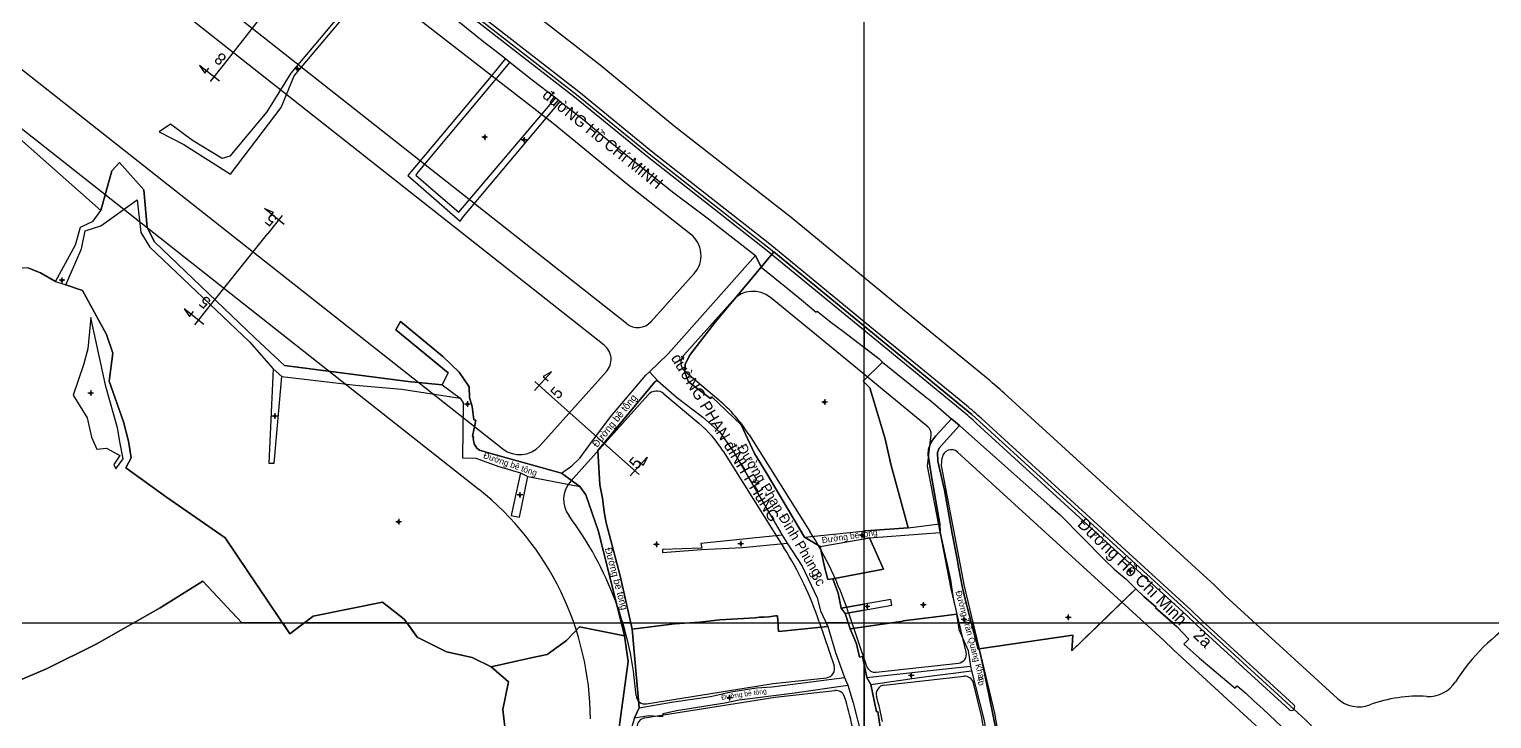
# Model space of a CAD drawing. Extents: x 547408 to 554234, y 1833375 to 1843904.
# Drawn here: x 551632 to 552276, y 1839958 to 1840261 of the extents above; entities that cross this region are included whole.
import ezdxf

# ---------------------------------------------------------------- set-up
doc = ezdxf.new("R2010")
doc.units = 0
for name, color, linetype in [('Level 1', 7, 'Continuous'), ('Level 10', 7, 'Continuous'), ('Level 11', 7, 'Continuous'), ('Level 2', 7, 'Continuous'), ('Level 30', 7, 'Continuous'), ('Level 4', 7, 'Continuous'), ('Level 5', 7, 'Continuous'), ('Level 52', 7, 'Continuous'), ('Level 62', 7, 'Continuous')]:
    doc.layers.add(name, color=color, linetype=linetype)

msp = doc.modelspace()

# ---------------------------------------------------------------- linework, layer by layer
at = {"layer": 'Level 1'}
for points in [[(551718.52, 1840246.44), (551734.42, 1840266.6)], [(551716.2, 1840238.6), (551707.46, 1840245.5)], [(551707.46, 1840245.5), (551709.83, 1840242.08), (551711.58, 1840244.31)], [(551712.24, 1840238.5), (551718.52, 1840246.44)], [(551744.68, 1840175.51), (551735.99, 1840182.48)], [(551735.99, 1840182.48), (551739.85, 1840180.94), (551738.08, 1840178.73)], [(551743.89, 1840179.39), (551737.56, 1840171.49)], [(551711.72, 1840139.28), (551737.56, 1840171.49)], [(551709.34, 1840131.45), (551700.66, 1840138.42)], [(551700.66, 1840138.42), (551703, 1840134.98), (551704.77, 1840137.19)], [(551705.39, 1840131.38), (551711.72, 1840139.28)], [(551854.9, 1840102.35), (551862.31, 1840110.66)], [(551862.31, 1840110.66), (551858.76, 1840108.5), (551860.87, 1840106.61)], [(551855.03, 1840106.3), (551862.59, 1840099.56)], [(551862.59, 1840099.56), (551893.41, 1840072.08)], [(551900.96, 1840065.34), (551893.41, 1840072.08)], [(551897.05, 1840064.76), (551904.46, 1840073.07)], [(551904.46, 1840073.07), (551902.72, 1840069.29), (551900.61, 1840071.18)]]:
    msp.add_lwpolyline(points, dxfattribs=at)
at = {"layer": 'Level 10'}
for p, q in [((551842.19, 1840248.62), (551844, 1840246.94)), ((551864.22, 1840231.32), (551866.18, 1840229.59)), ((551952.17, 1840161.87), (551954.69, 1840156.66)), ((551954.69, 1840156.66), (551960.26, 1840163.44)), ((551644.05, 1840150.43), (551648.61, 1840148.94)), ((551739.91, 1840111.96), (551743.69, 1840108.59)), ((551905.55, 1840110.62), (551909.16, 1840106.59)), ((551814.23, 1840104.95), (551822.12, 1840099.07)), ((552038.47, 1840089.92), (552042.03, 1840086.91)), ((551848.76, 1840066.13), (551852, 1840064.51)), ((551852, 1840064.51), (551874.82, 1840060.07)), ((551866.74, 1840065.99), (551874.82, 1840060.07)), ((552033.29, 1840043.62), (552033.44, 1840039.88)), ((551963.97, 1840038.68), (551966.1, 1840035.18)), ((551973.79, 1840037.87), (551980.69, 1840033.62)), ((551989.94, 1840006.54), (551991.65, 1840004.15)), ((552046.89, 1839980.93), (552047.21, 1839978.9)), ((551991.37, 1839975.94), (551992.87, 1839972.58)), ((552001.15, 1839975.99), (552002.97, 1839972.96)), ((551898.9, 1839958.28), (551901.01, 1839962.63))]:
    msp.add_line(p, q, dxfattribs=at)
for points in [[(551725.37, 1840347.81), (551873.45, 1840232.8), (551906.1, 1840206), (551957.49, 1840165.72), (551960.26, 1840163.44)], [(551788.15, 1840290.46), (551747.67, 1840242.21), (551737.05, 1840225.1), (551720.78, 1840205.55), (551717.36, 1840204.62), (551704.34, 1840212.46), (551694.72, 1840219.73), (551689.69, 1840216.35), (551700.51, 1840210.71), (551721.05, 1840197.59), (551743.31, 1840227.02), (551749.17, 1840240.99), (551789.81, 1840289.3)], [(551788.15, 1840290.46), (551747.67, 1840242.21), (551737.05, 1840225.1), (551720.78, 1840205.55), (551717.36, 1840204.62), (551704.34, 1840212.46), (551694.72, 1840219.73), (551689.69, 1840216.35), (551700.51, 1840210.71), (551721.05, 1840197.59), (551743.31, 1840227.02), (551749.17, 1840240.99), (551789.81, 1840289.3)], [(551789.81, 1840289.3), (551806.27, 1840276.78), (551821.82, 1840264.6), (551831.89, 1840256.55), (551837.47, 1840252.32), (551842.19, 1840248.62)], [(551821.82, 1840264.6), (551831.89, 1840256.55), (551837.47, 1840252.32), (551842.19, 1840248.62), (551835.84, 1840240.88), (551799.09, 1840197.03), (551822.19, 1840176.92), (551823.63, 1840178.97), (551866.18, 1840229.59)], [(551644.05, 1840150.43), (551637.43, 1840154.21), (551631.93, 1840156.42), (551624.84, 1840156.02), (551609.56, 1840163.46), (551605.77, 1840171.4), (551590.43, 1840181.43), (551585.68, 1840200.03), (551573.2, 1840207.31), (551565.75, 1840208.96), (551553.81, 1840194.83), (551566.97, 1840184.42), (551559.42, 1840169.99), (551525.79, 1840193.33), (551525.53, 1840197.49), (551537.16, 1840207.32), (551544.27, 1840216.35), (551578.43, 1840250.27), (551582.7, 1840250.32), (551620.54, 1840220.1), (551663.96, 1840181.68)], [(551842.19, 1840248.62), (551835.84, 1840240.88), (551799.09, 1840197.03), (551822.19, 1840176.92), (551823.63, 1840178.97), (551866.18, 1840229.59)], [(551844, 1840246.94), (551803.61, 1840198.48), (551802.64, 1840197.2), (551811.53, 1840189.64), (551821.52, 1840180.89), (551864.22, 1840231.32)], [(551844, 1840246.94), (551853.91, 1840239.23), (551864.22, 1840231.32)], [(551866.18, 1840229.59), (551876.82, 1840221.45), (551886.72, 1840213.14), (551901.95, 1840200.67), (551916.26, 1840189.42), (551930.91, 1840178.42), (551952.17, 1840161.87), (551913.71, 1840118.5), (551905.55, 1840110.62), (551909.16, 1840106.59), (551908.59, 1840106.6), (551908.06, 1840106.41), (551882.76, 1840075.92), (551883.71, 1840060.84), (551884.87, 1840054.92), (551885.52, 1840048.98), (551886.45, 1840044.1), (551892.6, 1840020.77), (551897.91, 1839997.34), (551901.01, 1839962.63), (551898.9, 1839958.28), (551894.96, 1839945.12)], [(551866.18, 1840229.59), (551876.82, 1840221.45), (551886.72, 1840213.14), (551901.95, 1840200.67), (551916.26, 1840189.42), (551930.91, 1840178.42), (551952.17, 1840161.87)], [(551891.05, 1839945.43), (551896.08, 1839982.99), (551894.56, 1839994.28), (551883.13, 1840040.25), (551877.52, 1840056.47), (551874.82, 1840060.07), (551866.74, 1840065.99), (551835.62, 1840074.62), (551830.73, 1840076.12), (551829.58, 1840077.02), (551828.37, 1840078.97), (551827.9, 1840081.3), (551828.03, 1840082.02), (551827.54, 1840082.11), (551829.06, 1840089.3), (551828.23, 1840089.46), (551827.48, 1840095.31), (551826.32, 1840099.31), (551826.13, 1840103.95), (551821.7, 1840110.49), (551814.58, 1840117.4), (551795.97, 1840132.75), (551793.85, 1840129.1), (551816.85, 1840110.14), (551814.23, 1840104.95), (551799.24, 1840106.36), (551744.91, 1840113.4), (551731.8, 1840125.61), (551687.69, 1840167.79), (551684.44, 1840174.14), (551682.88, 1840190.76), (551672.17, 1840202.78), (551668.86, 1840199.11), (551663.96, 1840181.68), (551620.54, 1840220.1)], [(551663.96, 1840181.68), (551668.86, 1840199.11), (551672.17, 1840202.78), (551682.88, 1840190.76), (551684.44, 1840174.14), (551687.69, 1840167.79), (551731.8, 1840125.61), (551744.91, 1840113.4), (551799.24, 1840106.36), (551814.23, 1840104.95)], [(551648.61, 1840148.94), (551655.46, 1840164.72), (551657.03, 1840172.75), (551663.99, 1840174.85), (551680, 1840186.38), (551681.54, 1840171.93), (551685.51, 1840165.5), (551729.49, 1840123.86), (551739.91, 1840111.96)], [(551644.05, 1840150.43), (551652.83, 1840166.53), (551655.1, 1840174.26), (551660.62, 1840176.94), (551663.96, 1840181.68)], [(551905.55, 1840110.62), (551913.71, 1840118.5), (551952.17, 1840161.87)], [(551960.26, 1840163.44), (552047.39, 1840091.88), (552142.89, 1840004.61), (552147.65, 1840000), (552194.41, 1839957.15), (552214.49, 1839936.53), (552223.97, 1839927.8), (552223.77, 1839927.01), (552223.82, 1839926.03), (552231.15, 1839908.7), (552231.73, 1839907.86), (552232.78, 1839907.31), (552233.86, 1839907.28), (552235.08, 1839907.6), (552236.15, 1839908.61), (552222.71, 1839882.13)], [(551631.93, 1840156.42), (551637.43, 1840154.21), (551644.05, 1840150.43), (551648.61, 1840148.94), (551655.99, 1840146.39), (551666.54, 1840126.98), (551669.31, 1840118.85), (551667.7, 1840106.56), (551673.92, 1840088.54), (551676.22, 1840080.06), (551677.38, 1840072.71), (551674.95, 1840068.38), (551692.92, 1840055.41), (551718.77, 1840037.57), (551747.24, 1839995.24), (551757.47, 1840003.04), (551788.01, 1840009.2), (551797.58, 1840001.69), (551803.25, 1839993.72), (551816.2, 1839987.36), (551827.49, 1839984.86), (551835.83, 1839980.73), (551843.45, 1839974.14), (551840.96, 1839961.92), (551843.14, 1839942.77)], [(551954.69, 1840156.66), (551947.86, 1840148.65), (551934.37, 1840132.5), (551923.17, 1840117.78), (551921.21, 1840113.84), (551921.14, 1840110.37), (551922.75, 1840106.25), (551932.36, 1840098.82), (551932.91, 1840099.53), (551945.85, 1840087.25), (551951.81, 1840074.67), (551956.93, 1840066.3), (551973.79, 1840037.87)], [(551954.69, 1840156.66), (551966.02, 1840147.67), (551972.5, 1840142.34), (551978.92, 1840136.82), (551979.38, 1840137.26), (551985.33, 1840132.46), (551990.97, 1840128.35), (552006.58, 1840116.35), (552008.14, 1840114.82), (552026.15, 1840100.29), (552030.28, 1840097.03), (552038.47, 1840089.92)], [(551843.14, 1839942.77), (551840.96, 1839961.92), (551843.45, 1839974.14), (551835.83, 1839980.73), (551827.49, 1839984.86), (551816.2, 1839987.36), (551803.25, 1839993.72), (551797.58, 1840001.69), (551788.01, 1840009.2), (551757.47, 1840003.04), (551747.24, 1839995.24), (551718.77, 1840037.57), (551692.92, 1840055.41), (551674.95, 1840068.38), (551677.38, 1840072.71), (551676.22, 1840080.06), (551673.92, 1840088.54), (551667.7, 1840106.56), (551669.31, 1840118.85), (551666.54, 1840126.98), (551655.99, 1840146.39), (551648.61, 1840148.94)], [(551673.78, 1840072.33), (551672.52, 1840079.04), (551671.27, 1840085.99), (551666.19, 1840104.17), (551659.63, 1840134.58), (551658.23, 1840120.81), (551656.38, 1840113.68), (551651.83, 1840100.33), (551658, 1840090.35), (551659.96, 1840081.8), (551662.22, 1840076.57), (551666.43, 1840077.04), (551672.33, 1840073.71), (551669.67, 1840069.74), (551670.53, 1840067.85), (551673.78, 1840072.33)], [(551814.23, 1840104.95), (551816.85, 1840110.14), (551793.85, 1840129.1), (551795.97, 1840132.75), (551814.58, 1840117.4), (551821.7, 1840110.49), (551826.13, 1840103.95), (551826.32, 1840099.31), (551827.48, 1840095.31), (551828.23, 1840089.46), (551829.06, 1840089.3), (551827.54, 1840082.11), (551828.03, 1840082.02), (551827.9, 1840081.3), (551828.37, 1840078.97), (551829.58, 1840077.02), (551830.73, 1840076.12), (551835.62, 1840074.62), (551866.74, 1840065.99)], [(551739.91, 1840111.96), (551738, 1840070.45), (551740.36, 1840070.32), (551743.69, 1840108.59)], [(551743.69, 1840108.59), (551776.17, 1840104.74), (551796.5, 1840103.01), (551822.12, 1840099.07)], [(551866.74, 1840065.99), (551871.34, 1840069.22), (551874.86, 1840072.58), (551880.43, 1840080.18), (551888.54, 1840090.94), (551903.95, 1840109.07), (551905.55, 1840110.62)], [(551901.01, 1839962.63), (551897.91, 1839997.34), (551892.6, 1840020.77), (551886.45, 1840044.1), (551885.52, 1840048.98), (551884.87, 1840054.92), (551883.71, 1840060.84), (551882.76, 1840075.92), (551908.06, 1840106.41), (551908.59, 1840106.6), (551909.16, 1840106.59)], [(551909.16, 1840106.59), (551917.45, 1840099.47), (551928.96, 1840090.63), (551936.54, 1840084.11), (551942.35, 1840075.74), (551963.97, 1840038.68)], [(551822.12, 1840099.07), (551823.52, 1840096.94), (551823.22, 1840072.67), (551829.09, 1840072.59), (551839.16, 1840068.98), (551848.76, 1840066.13)], [(552033.29, 1840043.62), (552029.65, 1840064.58), (552028.16, 1840073.99), (552028.33, 1840076.61), (552029.16, 1840079.01), (552030.06, 1840080.51), (552031.63, 1840082.43), (552038.47, 1840089.92)], [(552042.03, 1840086.91), (552036.46, 1840080.85), (552033.09, 1840077.06), (552032.33, 1840075.02), (552032.42, 1840071.3), (552035.33, 1840058.44), (552038.78, 1840039.44), (552040.8, 1840029.04), (552041.63, 1840023.84), (552043.28, 1840015.42), (552044.5, 1840010.5), (552050.18, 1839988.48), (552050.68, 1839988.61), (552052.11, 1839982.15), (552058.33, 1839951.97), (552059.46, 1839944.03), (552064.18, 1839918.01)], [(552042.03, 1840086.91), (552081.94, 1840051.52), (552086.31, 1840047.57), (552105.84, 1840027.85), (552110.1, 1840023.74), (552115.31, 1840019.37), (552119.56, 1840015.01), (552123.14, 1840011.62), (552128.58, 1840007), (552128.3, 1840006.67), (552137.81, 1839998.34), (552142.92, 1839992.91), (552140.74, 1839990.69), (552147.69, 1839984.46), (552163.34, 1839971.31), (552164.19, 1839972.36), (552168, 1839969.14), (552171.66, 1839965.62), (552175.48, 1839962.23), (552183.95, 1839954.14)], [(551848.76, 1840066.13), (551844.56, 1840047.31), (551848.27, 1840046.66), (551852, 1840064.51)], [(551874.82, 1840060.07), (551877.52, 1840056.47), (551883.13, 1840040.25), (551894.56, 1839994.28), (551896.08, 1839982.99), (551891.05, 1839945.43)], [(551973.79, 1840037.87), (552000.77, 1840040.64), (552019.36, 1840041.89), (552033.29, 1840043.62)], [(551963.97, 1840038.68), (551928.14, 1840034.99), (551928.55, 1840032.93), (551911.29, 1840032.34), (551911.27, 1840031.11), (551928.36, 1840032.35), (551946.4, 1840033.19), (551966.1, 1840035.18)], [(551980.69, 1840033.62), (552002.35, 1840037.5), (552033.44, 1840039.88)], [(552033.44, 1840039.88), (552038.01, 1840018.94), (552039.16, 1840010.97), (552040.81, 1840003.83), (552041.72, 1839997.13), (552045.77, 1839987.95), (552046.89, 1839980.93)], [(551966.1, 1840035.18), (551972.68, 1840025.05), (551975.39, 1840019.43), (551979.33, 1840011.05), (551980.78, 1840005.31), (551984.07, 1839998.46), (551987.35, 1839987.04), (551991.37, 1839975.94)], [(551980.69, 1840033.62), (551982.54, 1840024.76), (551984.04, 1840019.1), (551986.25, 1840019.48), (551988.63, 1840013.07), (551989.94, 1840006.54)], [(551991.65, 1840004.15), (552012.19, 1840007.88), (552011.76, 1840010.33), (551989.94, 1840006.54)], [(551991.65, 1840004.15), (551993.81, 1839997.46), (551996.58, 1839990.89), (551998.01, 1839984.99), (551999.34, 1839985.2), (552001.15, 1839975.99)], [(552001.15, 1839975.99), (552029.06, 1839979.15), (552046.89, 1839980.93)], [(552002.97, 1839972.96), (552025.32, 1839976.11), (552047.21, 1839978.9)], [(552047.21, 1839978.9), (552052.62, 1839957.58), (552059.66, 1839917.15)], [(551898.9, 1839958.28), (551905.24, 1839959.19), (551911.41, 1839958.77), (551911.51, 1839960.12), (551917.36, 1839961.4), (551938.67, 1839964.9), (551945.03, 1839966.13), (551968.32, 1839969.13), (551992.87, 1839972.58)], [(551901.01, 1839962.63), (551909.32, 1839964.11), (551915.22, 1839965.1), (551932.34, 1839967.62), (551941.27, 1839969.69), (551952.64, 1839971.39), (551959.45, 1839971.92), (551991.37, 1839975.94)], [(551992.87, 1839972.58), (551995.18, 1839964.84), (551998.96, 1839949.81), (552000.29, 1839942.39)], [(552002.97, 1839972.96), (552005.4, 1839960.86), (552006.08, 1839961.03), (552007.46, 1839951.11), (552008.72, 1839944.1), (552009.71, 1839939.18), (552011.28, 1839929.37), (552013.3, 1839916.16), (552014.28, 1839910.39)], [(551898.9, 1839958.28), (551894.96, 1839945.12), (551894.96, 1839943.48), (551897.12, 1839932.14), (551902, 1839904.23), (551904.51, 1839896.91)]]:
    msp.add_lwpolyline(points, dxfattribs=at)
msp.add_lwpolyline([(551670.53, 1840067.85), (551673.78, 1840072.33), (551672.52, 1840079.04), (551671.27, 1840085.99), (551666.19, 1840104.17), (551659.63, 1840134.58), (551658.23, 1840120.81), (551656.38, 1840113.68), (551651.83, 1840100.33), (551658, 1840090.35), (551659.96, 1840081.8), (551662.22, 1840076.57), (551666.43, 1840077.04), (551672.33, 1840073.71), (551669.67, 1840069.74)], close=True, dxfattribs=at)
at = {"layer": 'Level 11'}
for p, q in [((551749.83, 1840244.02), (551749.21, 1840244.02)), ((551750.46, 1840244.65), (551749.83, 1840244.02)), ((551749.83, 1840244.02), (551750.46, 1840243.39)), ((551750.46, 1840245.27), (551750.46, 1840244.65)), ((551751.09, 1840244.02), (551750.46, 1840244.65)), ((551750.46, 1840243.39), (551751.09, 1840244.02)), ((551750.46, 1840243.39), (551750.46, 1840242.77)), ((551751.71, 1840244.02), (551751.09, 1840244.02)), ((551832.35, 1840213.92), (551831.73, 1840213.92)), ((551832.98, 1840214.55), (551832.35, 1840213.92)), ((551832.35, 1840213.92), (551832.98, 1840213.29)), ((551832.98, 1840215.17), (551832.98, 1840214.55)), ((551833.61, 1840213.92), (551832.98, 1840214.55)), ((551832.98, 1840213.29), (551833.61, 1840213.92)), ((551832.98, 1840213.29), (551832.98, 1840212.67)), ((551834.23, 1840213.92), (551833.61, 1840213.92)), ((551849.65, 1840212.77), (551849.03, 1840212.77)), ((551850.28, 1840213.39), (551849.65, 1840212.77)), ((551849.65, 1840212.77), (551850.28, 1840212.15)), ((551850.28, 1840214.02), (551850.28, 1840213.39)), ((551850.91, 1840212.77), (551850.28, 1840213.39)), ((551850.28, 1840212.15), (551850.91, 1840212.77)), ((551850.28, 1840212.15), (551850.28, 1840211.52)), ((551851.53, 1840212.77), (551850.91, 1840212.77)), ((551646.27, 1840150.92), (551645.65, 1840150.92)), ((551646.9, 1840151.55), (551646.27, 1840150.92)), ((551646.27, 1840150.92), (551646.9, 1840150.29)), ((551646.9, 1840152.17), (551646.9, 1840151.55)), ((551647.53, 1840150.92), (551646.9, 1840151.55)), ((551646.9, 1840150.29), (551647.53, 1840150.92)), ((551646.9, 1840150.29), (551646.9, 1840149.67)), ((551648.15, 1840150.92), (551647.53, 1840150.92)), ((551658.94, 1840101.22), (551658.32, 1840101.22)), ((551659.57, 1840101.85), (551658.94, 1840101.22)), ((551658.94, 1840101.22), (551659.57, 1840100.59)), ((551659.57, 1840102.47), (551659.57, 1840101.85)), ((551660.19, 1840101.22), (551659.57, 1840101.85)), ((551659.57, 1840100.59), (551660.19, 1840101.22)), ((551660.82, 1840101.22), (551660.19, 1840101.22)), ((551659.57, 1840100.59), (551659.57, 1840099.97)), ((551824.71, 1840096.41), (551824.09, 1840096.41)), ((551825.34, 1840097.03), (551824.71, 1840096.41)), ((551824.71, 1840096.41), (551825.34, 1840095.79)), ((551825.34, 1840097.66), (551825.34, 1840097.03)), ((551825.97, 1840096.41), (551825.34, 1840097.03)), ((551825.34, 1840095.79), (551825.97, 1840096.41)), ((551825.34, 1840095.79), (551825.34, 1840095.16)), ((551826.59, 1840096.41), (551825.97, 1840096.41)), ((551982.01, 1840097.26), (551981.39, 1840097.26)), ((551982.64, 1840097.89), (551982.01, 1840097.26)), ((551982.01, 1840097.26), (551982.64, 1840096.63)), ((551982.64, 1840098.51), (551982.64, 1840097.89)), ((551983.27, 1840097.26), (551982.64, 1840097.89)), ((551982.64, 1840096.63), (551983.27, 1840097.26)), ((551982.64, 1840096.63), (551982.64, 1840096.01)), ((551983.89, 1840097.26), (551983.27, 1840097.26)), ((551739.94, 1840091.14), (551739.31, 1840091.14)), ((551740.56, 1840091.77), (551739.94, 1840091.14)), ((551739.94, 1840091.14), (551740.56, 1840090.51)), ((551740.56, 1840092.39), (551740.56, 1840091.77)), ((551741.19, 1840091.14), (551740.56, 1840091.77)), ((551740.56, 1840090.51), (551741.19, 1840091.14)), ((551740.56, 1840090.51), (551740.56, 1840089.89)), ((551741.81, 1840091.14), (551741.19, 1840091.14)), ((551847.82, 1840056.4), (551847.2, 1840056.4)), ((551848.45, 1840057.03), (551847.82, 1840056.4)), ((551847.82, 1840056.4), (551848.45, 1840055.77)), ((551848.45, 1840057.65), (551848.45, 1840057.03)), ((551849.07, 1840056.4), (551848.45, 1840057.03)), ((551848.45, 1840055.77), (551849.07, 1840056.4)), ((551848.45, 1840055.77), (551848.45, 1840055.15)), ((551849.7, 1840056.4), (551849.07, 1840056.4)), ((551794.51, 1840044.57), (551793.88, 1840044.57)), ((551795.13, 1840045.19), (551794.51, 1840044.57)), ((551794.51, 1840044.57), (551795.13, 1840043.95)), ((551795.13, 1840045.82), (551795.13, 1840045.19)), ((551795.75, 1840044.57), (551795.13, 1840045.19)), ((551795.13, 1840043.95), (551795.75, 1840044.57)), ((551795.13, 1840043.95), (551795.13, 1840043.32)), ((551796.38, 1840044.57), (551795.75, 1840044.57)), ((551998.41, 1840038.62), (551997.79, 1840038.62)), ((551999.04, 1840039.25), (551998.41, 1840038.62)), ((551998.41, 1840038.62), (551999.04, 1840037.99)), ((551999.04, 1840039.87), (551999.04, 1840039.25)), ((551999.67, 1840038.62), (551999.04, 1840039.25)), ((551999.04, 1840037.99), (551999.67, 1840038.62)), ((551999.04, 1840037.99), (551999.04, 1840037.37)), ((552000.29, 1840038.62), (551999.67, 1840038.62)), ((551907.95, 1840034.62), (551907.33, 1840034.62)), ((551908.58, 1840035.25), (551907.95, 1840034.62)), ((551907.95, 1840034.62), (551908.58, 1840033.99)), ((551908.58, 1840035.87), (551908.58, 1840035.25)), ((551909.2, 1840034.62), (551908.58, 1840035.25)), ((551908.58, 1840033.99), (551909.2, 1840034.62)), ((551908.58, 1840033.99), (551908.58, 1840033.37)), ((551909.83, 1840034.62), (551909.2, 1840034.62)), ((551945.09, 1840034.9), (551944.47, 1840034.9)), ((551945.72, 1840035.53), (551945.09, 1840034.9)), ((551945.09, 1840034.9), (551945.72, 1840034.27)), ((551945.72, 1840036.15), (551945.72, 1840035.53)), ((551946.35, 1840034.9), (551945.72, 1840035.53)), ((551945.72, 1840034.27), (551946.35, 1840034.9)), ((551945.72, 1840034.27), (551945.72, 1840033.65)), ((551946.97, 1840034.9), (551946.35, 1840034.9)), ((552117.12, 1840024.04), (552117.12, 1840023.41)), ((552116.49, 1840022.79), (552115.87, 1840022.79)), ((552117.12, 1840023.41), (552116.49, 1840022.79)), ((552116.49, 1840022.79), (552117.12, 1840022.17)), ((552117.75, 1840022.79), (552117.12, 1840023.41)), ((552117.12, 1840022.17), (552117.75, 1840022.79)), ((552117.12, 1840022.17), (552117.12, 1840021.54)), ((552118.37, 1840022.79), (552117.75, 1840022.79)), ((552000.69, 1840007.24), (552000.07, 1840007.24)), ((552001.32, 1840007.87), (552000.69, 1840007.24)), ((552000.69, 1840007.24), (552001.32, 1840006.61)), ((552001.32, 1840008.49), (552001.32, 1840007.87)), ((552001.94, 1840007.24), (552001.32, 1840007.87)), ((552001.32, 1840006.61), (552001.94, 1840007.24)), ((552001.32, 1840006.61), (552001.32, 1840005.99)), ((552002.57, 1840007.24), (552001.94, 1840007.24)), ((552025.39, 1840007.94), (552024.77, 1840007.94)), ((552026.02, 1840008.57), (552025.39, 1840007.94)), ((552025.39, 1840007.94), (552026.02, 1840007.31)), ((552026.02, 1840009.19), (552026.02, 1840008.57)), ((552026.65, 1840007.94), (552026.02, 1840008.57)), ((552026.02, 1840007.31), (552026.65, 1840007.94)), ((552026.02, 1840007.31), (552026.02, 1840006.69)), ((552027.27, 1840007.94), (552026.65, 1840007.94)), ((552043.33, 1840001.55), (552042.71, 1840001.55)), ((552043.96, 1840002.17), (552043.33, 1840001.55)), ((552043.33, 1840001.55), (552043.96, 1840000.93)), ((552043.96, 1840002.8), (552043.96, 1840002.17)), ((552044.59, 1840001.55), (552043.96, 1840002.17)), ((552043.96, 1840000.93), (552044.59, 1840001.55)), ((552043.96, 1840000.93), (552043.96, 1840000.3)), ((552045.21, 1840001.55), (552044.59, 1840001.55)), ((552089.21, 1840002.46), (552088.59, 1840002.46)), ((552089.84, 1840003.09), (552089.21, 1840002.46)), ((552089.21, 1840002.46), (552089.84, 1840001.83)), ((552089.84, 1840003.71), (552089.84, 1840003.09)), ((552090.47, 1840002.46), (552089.84, 1840003.09)), ((552089.84, 1840001.83), (552090.47, 1840002.46)), ((552089.84, 1840001.83), (552089.84, 1840001.21)), ((552091.09, 1840002.46), (552090.47, 1840002.46)), ((552020.11, 1839976.94), (552019.48, 1839976.94)), ((552020.73, 1839977.57), (552020.11, 1839976.94)), ((552020.11, 1839976.94), (552020.73, 1839976.31)), ((552020.73, 1839978.19), (552020.73, 1839977.57)), ((552021.35, 1839976.94), (552020.73, 1839977.57)), ((552020.73, 1839976.31), (552021.35, 1839976.94)), ((552020.73, 1839976.31), (552020.73, 1839975.69)), ((552021.98, 1839976.94), (552021.35, 1839976.94)), ((551940.13, 1839967.11), (551939.51, 1839967.11)), ((551940.76, 1839967.73), (551940.13, 1839967.11)), ((551940.13, 1839967.11), (551940.76, 1839966.49)), ((551940.76, 1839968.36), (551940.76, 1839967.73)), ((551941.39, 1839967.11), (551940.76, 1839967.73)), ((551940.76, 1839966.49), (551941.39, 1839967.11)), ((551940.76, 1839966.49), (551940.76, 1839965.86)), ((551942.01, 1839967.11), (551941.39, 1839967.11))]:
    msp.add_line(p, q, dxfattribs=at)
for centre in [(551750.46, 1840244.02), (551832.98, 1840213.92), (551850.28, 1840212.77), (551646.9, 1840150.92), (551659.57, 1840101.22), (551825.34, 1840096.41), (551982.64, 1840097.26), (551740.56, 1840091.14), (551848.45, 1840056.4), (551795.13, 1840044.57), (551999.04, 1840038.62), (551908.58, 1840034.62), (551945.72, 1840034.9), (552117.12, 1840022.79), (552001.32, 1840007.24), (552026.02, 1840007.94), (552043.96, 1840001.55), (552089.84, 1840002.46), (552020.73, 1839976.94), (551940.76, 1839967.11)]:
    msp.add_circle(centre, 0.15, dxfattribs=at)
at = {"layer": 'Level 2'}
for p, q in [((551952.17, 1840161.87), (551913.71, 1840118.5)), ((552006.58, 1840116.35), (552008.14, 1840114.82)), ((552008.14, 1840114.82), (552026.15, 1840100.29)), ((552026.15, 1840100.29), (552030.28, 1840097.03)), ((552030.28, 1840097.03), (552038.47, 1840089.92)), ((552038.47, 1840089.92), (552042.03, 1840086.91)), ((552042.03, 1840086.91), (552038.47, 1840089.92)), ((552036.46, 1840080.85), (552042.03, 1840086.91)), ((552042.03, 1840086.91), (552081.94, 1840051.52)), ((552033.09, 1840077.06), (552036.46, 1840080.85)), ((552035.33, 1840058.44), (552032.42, 1840071.3)), ((552081.94, 1840051.52), (552086.31, 1840047.57)), ((552086.31, 1840047.57), (552105.84, 1840027.85)), ((552041.63, 1840023.84), (552040.8, 1840029.04)), ((552105.84, 1840027.85), (552110.1, 1840023.74)), ((552110.1, 1840023.74), (552115.31, 1840019.37)), ((552115.31, 1840019.37), (552119.56, 1840015.01)), ((552119.56, 1840015.01), (552123.14, 1840011.62)), ((552137.81, 1839998.34), (552142.92, 1839992.91)), ((552142.92, 1839992.91), (552140.74, 1839990.69)), ((552045.77, 1839987.95), (552046.89, 1839980.93)), ((552046.89, 1839980.93), (552047.21, 1839978.9)), ((552171.66, 1839965.62), (552175.48, 1839962.23))]:
    msp.add_line(p, q, dxfattribs=at)
for points in [[(552007.46, 1839951.11), (552006.08, 1839961.03), (552005.4, 1839960.86), (552002.97, 1839972.96), (552001.15, 1839975.99), (551999.34, 1839985.2), (551998.01, 1839984.99), (551996.58, 1839990.89), (551993.81, 1839997.46), (551991.65, 1840004.15), (551989.94, 1840006.54), (551988.63, 1840013.07), (551986.25, 1840019.48), (551984.04, 1840019.1), (551982.54, 1840024.76), (551980.69, 1840033.62), (551973.79, 1840037.87), (551956.93, 1840066.3), (551951.81, 1840074.67), (551945.85, 1840087.25), (551932.91, 1840099.53), (551932.36, 1840098.82), (551922.75, 1840106.25), (551921.14, 1840110.37), (551921.21, 1840113.84), (551923.17, 1840117.78), (551934.37, 1840132.5), (551947.86, 1840148.65), (551954.69, 1840156.66), (551952.17, 1840161.87)], [(552222.71, 1839882.13), (552236.15, 1839908.61), (552235.08, 1839907.6), (552233.86, 1839907.28), (552232.78, 1839907.31), (552231.73, 1839907.86), (552231.15, 1839908.7), (552223.82, 1839926.03), (552223.77, 1839927.01), (552223.97, 1839927.8), (552214.49, 1839936.53), (552194.41, 1839957.15), (552147.65, 1840000), (552142.89, 1840004.61), (552047.39, 1840091.88), (551960.26, 1840163.44), (551954.69, 1840156.66)], [(551954.69, 1840156.66), (551966.02, 1840147.67), (551972.5, 1840142.34), (551978.92, 1840136.82)], [(551978.92, 1840136.82), (551979.38, 1840137.26), (551985.33, 1840132.46)], [(551985.33, 1840132.46), (551990.97, 1840128.35), (552006.58, 1840116.35)], [(551913.71, 1840118.5), (551905.55, 1840110.62), (551909.16, 1840106.59), (551917.45, 1840099.47), (551928.96, 1840090.63), (551936.54, 1840084.11), (551942.35, 1840075.74), (551963.97, 1840038.68), (551966.1, 1840035.18), (551972.68, 1840025.05), (551975.39, 1840019.43), (551979.33, 1840011.05), (551980.78, 1840005.31), (551984.07, 1839998.46), (551987.35, 1839987.04)], [(552038.47, 1840089.92), (552031.63, 1840082.43), (552030.06, 1840080.51), (552029.16, 1840079.01), (552028.33, 1840076.61), (552028.16, 1840073.99), (552029.65, 1840064.58), (552033.29, 1840043.62), (552033.44, 1840039.88), (552038.01, 1840018.94)], [(552032.42, 1840071.3), (552032.33, 1840075.02), (552033.09, 1840077.06)], [(552040.8, 1840029.04), (552038.78, 1840039.44), (552035.33, 1840058.44)], [(552050.18, 1839988.48), (552044.5, 1840010.5), (552043.28, 1840015.42), (552041.63, 1840023.84)], [(552038.01, 1840018.94), (552039.16, 1840010.97), (552040.81, 1840003.83), (552041.72, 1839997.13), (552045.77, 1839987.95)], [(552123.14, 1840011.62), (552128.58, 1840007), (552128.3, 1840006.67), (552137.81, 1839998.34)], [(551987.35, 1839987.04), (551991.37, 1839975.94), (551992.87, 1839972.58), (551995.18, 1839964.84), (551998.96, 1839949.81)], [(552058.33, 1839951.97), (552052.11, 1839982.15), (552050.68, 1839988.61), (552050.18, 1839988.48)], [(552140.74, 1839990.69), (552147.69, 1839984.46), (552163.34, 1839971.31), (552164.19, 1839972.36), (552168, 1839969.14), (552171.66, 1839965.62)], [(552047.21, 1839978.9), (552052.62, 1839957.58), (552059.66, 1839917.15)], [(552175.48, 1839962.23), (552183.95, 1839954.14), (552185.57, 1839952.62), (552190.65, 1839947.06), (552199.15, 1839940.22)]]:
    msp.add_lwpolyline(points, dxfattribs=at)
at = {"layer": 'Level 30'}
for points in [[(551883.75, 1840245.69), (551735.68, 1840360.7)], [(551872.51, 1840231.63), (551724.43, 1840346.64)], [(551874.39, 1840233.97), (551726.31, 1840348.98)], [(551863.15, 1840219.91), (551715.06, 1840334.92)], [(551895.37, 1840131.83), (551654.4, 1840321.99)], [(551885.56, 1840122.37), (551646.04, 1840311.39)], [(551606.69, 1840261.53), (551840.93, 1840076.67)], [(551593.99, 1840245.44), (551830.47, 1840058.81)], [(551916.42, 1840218.87), (551883.75, 1840245.69)], [(551905.16, 1840204.83), (551872.51, 1840231.63)], [(551907.04, 1840207.17), (551874.39, 1840233.97)], [(551895.78, 1840193.13), (551863.15, 1840219.91)], [(551967.82, 1840178.59), (551916.42, 1840218.87)], [(551956.55, 1840164.55), (551905.16, 1840204.83)], [(551958.43, 1840166.89), (551907.04, 1840207.17)], [(551923.63, 1840171.3), (551895.78, 1840193.13)], [(552010.47, 1840143.55), (551967.82, 1840178.59)], [(552000.95, 1840131.96), (551958.43, 1840166.89)], [(551999.05, 1840129.64), (551956.55, 1840164.55)], [(551925.16, 1840153.85), (551906.29, 1840132.77)], [(551920.59, 1840118.01), (551942.16, 1840142.09)], [(551989.53, 1840118.05), (551958.71, 1840143.36)], [(552054.6, 1840107.31), (552010.47, 1840143.55)], [(552043.17, 1840093.4), (551999.05, 1840129.64)], [(552045.08, 1840095.72), (552000.95, 1840131.96)], [(552028.1, 1840086.37), (551989.53, 1840118.05)], [(551857.3, 1840078.08), (551886.57, 1840110.75)], [(551921.08, 1840110.86), (551935.99, 1840098.24)], [(551911.85, 1840100.98), (551927.27, 1840087.94)], [(552154.2, 1840016.63), (552061.64, 1840101.21)], [(551870.76, 1840062.38), (551904.9, 1840100.5)], [(552143.92, 1840005.7), (552051.52, 1840090.14)], [(551949.36, 1840082.85), (551976.13, 1840040.34)], [(552027.95, 1840069.11), (552029.53, 1840082.82)], [(552141.86, 1840003.52), (552049.5, 1840087.92)], [(551937.94, 1840075.66), (551964.71, 1840033.15)], [(552131.58, 1839992.59), (552041.09, 1840075.29)], [(552038.32, 1840014.98), (552027.95, 1840069.11)], [(552034.02, 1840069.33), (552034.42, 1840072.79)], [(552044.18, 1840016.24), (552034.02, 1840069.33)], [(552044.92, 1839987.21), (552038.32, 1840014.98)], [(552057.49, 1839960.27), (552044.18, 1840016.24)], [(552158.97, 1840012.01), (552154.2, 1840016.63)], [(552208.34, 1839966.76), (552158.97, 1840012.01)], [(551993, 1840004.88), (552001.07, 1839981)], [(552148.68, 1840001.09), (552143.92, 1840005.7)], [(551980.21, 1840000.56), (551986.77, 1839981.14)], [(552146.62, 1839998.91), (552141.86, 1840003.52)], [(552187.04, 1839961.87), (552146.62, 1839998.91)], [(552189.07, 1839964.08), (552148.68, 1840001.09)], [(552136.33, 1839987.99), (552131.58, 1839992.59)], [(552174.26, 1839953.23), (552136.33, 1839987.99)], [(552005.3, 1839978.31), (552041.47, 1839982.31)], [(551904.22, 1839964.38), (551959.98, 1839973.29)], [(551959.98, 1839973.29), (551983.42, 1839975.89)], [(552008.87, 1839972.67), (552043.85, 1839976.54)], [(552051.61, 1839959.05), (552048.18, 1839973.49)], [(551903.37, 1839958.17), (551960.79, 1839967.34)], [(551960.79, 1839967.34), (551987.13, 1839970.26)], [(552064.16, 1839922.47), (552057.49, 1839960.27)], [(552058.11, 1839922.19), (552051.61, 1839959.05)]]:
    msp.add_lwpolyline(points, dxfattribs=at)
for centre, radius, start, end in [((551916.22, 1840161.85), 12, 318.15126, 51.91029), ((551951.1, 1840134.09), 12, 50.59848, 138.15126), ((551900.33, 1840138.11), 8, 231.72025, 318.15126), ((551880.61, 1840116.09), 8, 318.15126, 51.72025), ((551924.31, 1840114.67), 5, 138.15126, 229.77261), ((551942.58, 1839970.92), 176.5, 47.57825, 50.60475), ((551908.63, 1840097.16), 5, 49.77261, 138.15126), ((551892.88, 1840047.28), 66.75, 32.19945, 49.77261), ((551942.58, 1839970.92), 161.5, 47.57825, 50.60475), ((551942.58, 1839970.92), 158.5, 47.57825, 50.60475), ((551892.88, 1840047.28), 53.25, 32.19945, 49.77261), ((552025.56, 1840083.28), 4, 353.42635, 50.60475), ((551848.37, 1840086.09), 12, 231.72025, 318.15126), ((552038.39, 1840072.33), 4, 47.57825, 173.42635), ((551879.7, 1840054.37), 12, 138.15126, 216.77684), ((551749.74, 1839957.23), 129.75, 0.26242, 51.52284), ((551749.74, 1839957.23), 150.25, 4.12708, 36.77684), ((551835.03, 1839951.49), 166.75, 18.67569, 32.19945), ((551835.03, 1839951.49), 153.25, 18.67569, 32.19945), ((552334.55, 1839926.84), 88, 45.38409, 147.50165), ((552041.03, 1839986.29), 4, 276.31767, 13.37277), ((551982.98, 1839979.86), 4, 276.31767, 18.67569), ((552004.86, 1839982.28), 4, 198.67569, 276.31767), ((552009.31, 1839968.69), 4, 96.31767, 196.01147), ((552044.29, 1839972.56), 4, 13.37277, 96.31767), ((552248.52, 1839981.64), 14, 266.64669, 327.50165), ((551903.59, 1839968.33), 4, 184.12708, 279.07701), ((551987.57, 1839966.28), 4, 17.94351, 96.31767), ((551883.63, 1839932.63), 113.25, 10.90442, 17.94351), ((551883.63, 1839932.63), 126.75, 10.90442, 16.01147), ((552217.8, 1839977.08), 14, 227.49843, 290.22348), ((552244.07, 1839905.77), 62, 86.64669, 110.22348), ((552188.05, 1839962.97), 1.5, 227.49843, 47.49843), ((551904.01, 1839954.22), 4, 99.07701, 180.26242)]:
    msp.add_arc(centre, radius, start, end, dxfattribs=at)
at = {"layer": 'Level 52'}
for p, q in [((552000, 1840130.8), (552000, 1840124.98)), ((552000, 1840124.98), (552000, 1840123.91)), ((552000, 1840123.91), (552000, 1840121.41)), ((552000, 1840121.41), (552006.58, 1840116.35)), ((552006.58, 1840116.35), (552008.14, 1840114.82)), ((552002.46, 1840103.6), (552009.21, 1840081.12)), ((552009.21, 1840081.12), (552002.46, 1840103.6)), ((552009.21, 1840081.12), (552010.76, 1840074.56)), ((552010.76, 1840074.56), (552009.21, 1840081.12)), ((552000, 1840040.56), (552000, 1840037.08)), ((552000, 1840037.08), (552000, 1840040.56)), ((552000, 1840037.08), (552002.35, 1840037.5)), ((552002.35, 1840037.5), (552000, 1840037.08)), ((551708.91, 1840018.47), (551726.01, 1840000)), ((551986.25, 1840019.48), (551988.63, 1840013.07)), ((552119.56, 1840015.01), (552103.22, 1839999.11)), ((552123.14, 1840011.62), (552119.56, 1840015.01)), ((552119.56, 1840015.01), (552123.14, 1840011.62)), ((552000, 1840008.29), (552000, 1840005.67)), ((552135.92, 1840000), (552128.3, 1840006.67)), ((552128.3, 1840006.67), (552135.92, 1840000)), ((551744.04, 1840000), (551726.01, 1840000)), ((551726.01, 1840000), (551744.04, 1840000)), ((551744.04, 1840000), (551747.24, 1839995.24)), ((551747.24, 1839995.24), (551753.48, 1840000)), ((551798.78, 1840000), (551753.48, 1840000)), ((551753.48, 1840000), (551798.78, 1840000)), ((551897.31, 1840000), (551893.14, 1840000)), ((551893.14, 1840000), (551894.56, 1839994.28)), ((551894.56, 1839994.28), (551893.14, 1840000)), ((551893.14, 1840000), (551897.31, 1840000)), ((551897.91, 1839997.34), (551897.31, 1840000)), ((551897.31, 1840000), (551897.91, 1839997.34)), ((551916.55, 1839999.65), (551897.91, 1839997.34)), ((551897.91, 1839997.34), (551916.55, 1839999.65)), ((551927.69, 1840000.38), (551916.55, 1839999.65)), ((551916.55, 1839999.65), (551927.69, 1840000.38)), ((551936.51, 1840001.32), (551927.69, 1840000.38)), ((551927.69, 1840000.38), (551936.51, 1840001.32)), ((551952.02, 1840002.24), (551936.51, 1840001.32)), ((551936.51, 1840001.32), (551952.02, 1840002.24)), ((551953.9, 1840002.51), (551952.02, 1840002.24)), ((551952.02, 1840002.24), (551953.9, 1840002.51)), ((551955.93, 1840002.61), (551953.9, 1840002.51)), ((551953.9, 1840002.51), (551955.93, 1840002.61)), ((551961.9, 1840003.19), (551961, 1840003.09)), ((551961, 1840003.09), (551961.9, 1840003.19)), ((551992.99, 1840000), (551983.33, 1840000)), ((551983.33, 1840000), (551984.07, 1839998.46)), ((551984.07, 1839998.46), (551983.33, 1840000)), ((551993.81, 1839997.46), (551992.99, 1840000)), ((552017.21, 1840000.84), (551993.81, 1839997.46)), ((552017.2, 1840000.96), (552017.21, 1840000.84)), ((552041.33, 1840000), (552040.81, 1840003.83)), ((552040.81, 1840003.83), (552041.33, 1840000)), ((552047.21, 1840000), (552041.33, 1840000)), ((552041.33, 1840000), (552047.21, 1840000)), ((552103.22, 1839999.11), (552091.41, 1839987.69)), ((552140.01, 1840000), (552135.92, 1840000)), ((552135.92, 1840000), (552140.01, 1840000)), ((552140.89, 1840000), (552140.01, 1840000)), ((552140.01, 1840000), (552140.89, 1840000)), ((552143.53, 1840000), (552140.89, 1840000)), ((552140.89, 1840000), (552147.65, 1840000)), ((551996.58, 1839990.89), (551993.81, 1839997.46)), ((551993.81, 1839997.46), (551996.58, 1839990.89)), ((552091.93, 1839994.58), (552050.68, 1839988.61)), ((552050.68, 1839988.61), (552091.93, 1839994.58)), ((552091.41, 1839987.69), (552091.93, 1839994.58)), ((552091.93, 1839994.58), (552091.41, 1839987.69)), ((552000, 1839981.85), (551999.34, 1839985.2)), ((551999.34, 1839985.2), (552000, 1839981.84)), ((552000, 1839944.01), (552000, 1839981.85)), ((552000, 1839981.84), (552000, 1839944.01))]:
    msp.add_line(p, q, dxfattribs=at)
for points in [[(552008.14, 1840114.82), (551999.54, 1840106.5), (552002.46, 1840103.6)], [(552002.46, 1840103.6), (551999.54, 1840106.5), (552008.14, 1840114.82)], [(552010.76, 1840074.56), (552011.88, 1840069.42), (552019.36, 1840041.89)], [(552019.36, 1840041.89), (552011.88, 1840069.42), (552010.76, 1840074.56)], [(552002.35, 1840037.5), (552008.52, 1840023.69), (551986.25, 1840019.48)], [(551986.25, 1840019.48), (552008.52, 1840023.69), (552002.35, 1840037.5)], [(552019.36, 1840041.89), (552000.77, 1840040.64), (552000, 1840040.56)], [(552000, 1840040.56), (552000.77, 1840040.64), (552019.36, 1840041.89)], [(551584.74, 1840001.64), (551609.98, 1839967.02), (551640.3, 1839979.91), (551661.94, 1839990.61), (551690.14, 1840006.68), (551708.91, 1840018.47)], [(551708.91, 1840018.47), (551690.14, 1840006.68), (551661.94, 1839990.61), (551640.3, 1839979.91), (551609.98, 1839967.02)], [(551726.01, 1840000), (551708.91, 1840018.47)], [(552000, 1840008.29), (551989.94, 1840006.54), (551988.63, 1840013.07), (551986.25, 1840019.48)], [(551988.63, 1840013.07), (551989.94, 1840006.54), (552000, 1840008.29)], [(552091.41, 1839987.69), (552116.85, 1840012.36), (552119.56, 1840015.01)], [(552128.3, 1840006.67), (552128.58, 1840007), (552123.14, 1840011.62)], [(552123.14, 1840011.62), (552128.58, 1840007), (552128.3, 1840006.67)], [(552000, 1840005.67), (551991.65, 1840004.15), (551993.81, 1839997.46)], [(551992.99, 1840000), (551991.65, 1840004.15), (552000, 1840005.67)], [(552000, 1840005.67), (552000, 1840008.29)], [(551753.48, 1840000), (551747.24, 1839995.24), (551744.04, 1840000)], [(551835.83, 1839980.73), (551827.49, 1839984.86), (551816.2, 1839987.36), (551803.25, 1839993.72), (551798.78, 1840000)], [(551798.78, 1840000), (551803.25, 1839993.72), (551816.2, 1839987.36), (551827.49, 1839984.86), (551835.83, 1839980.73)], [(551894.56, 1839994.28), (551874.77, 1839998.38), (551869.02, 1839992.36), (551860.5, 1839986.14), (551853.47, 1839984.72), (551835.83, 1839980.73)], [(551835.83, 1839980.73), (551853.47, 1839984.72), (551860.5, 1839986.14), (551869.02, 1839992.36), (551874.77, 1839998.38), (551894.56, 1839994.28)], [(551961, 1840003.09), (551957.98, 1840002.7), (551955.93, 1840002.61)], [(551955.93, 1840002.61), (551957.98, 1840002.7), (551961, 1840003.09)], [(551984.07, 1839998.46), (551962.28, 1839996.22), (551961.9, 1840003.19)], [(551961.9, 1840003.19), (551962.28, 1839996.22), (551984.07, 1839998.46)], [(551983.33, 1840000), (551992.99, 1840000)], [(551993.81, 1839997.46), (552017.21, 1840000.84), (552017.2, 1840000.96)], [(552040.81, 1840003.83), (552031.62, 1840002.73), (552017.2, 1840000.96)], [(552017.2, 1840000.96), (552031.62, 1840002.73), (552040.81, 1840003.83)], [(552050.68, 1839988.61), (552050.18, 1839988.48), (552047.21, 1840000)], [(552047.21, 1840000), (552050.18, 1839988.48), (552050.68, 1839988.61)], [(551999.34, 1839985.2), (551998.01, 1839984.99), (551996.58, 1839990.89)], [(551996.58, 1839990.89), (551998.01, 1839984.99), (551999.34, 1839985.2)]]:
    msp.add_lwpolyline(points, dxfattribs=at)
at = {"layer": 'Level 62'}
for p, q in [((552000, 1835000), (552000, 1840500)), ((549500, 1840000), (553000, 1840000))]:
    msp.add_line(p, q, dxfattribs=at)

# ---------------------------------------------------------------- texts
at = {"layer": 'Level 1'}
for s, height, rotation, p in [('8', 5.21, 141.72025, (551719.68, 1840249.19)), ('đườNG Hồ CHí MINH', 5, 321.10162, (551857.95, 1840231.77)), ('5', 5.21, 141.2723, (551741.98, 1840178.26)), ('5', 5.21, 141.2723, (551712.9, 1840142.01)), ('đườNG PHAN đìNH PHùNG', 5, 301.16696, (551914.76, 1840116.72)), ('5', 5.21, 48.2723, (551865.26, 1840098.24)), ('5', 5.21, 48.2723, (551899.93, 1840067.31))]:
    msp.add_text(s, height=height, rotation=rotation, dxfattribs=at).set_placement(p)
at = {"layer": 'Level 4'}
for s, height, rotation, p in [('3c', 4.394, 300.67297, (551976.47, 1840021.09)), ('2a', 5.297, 315.619, (552144.54, 1839994.15)), ('4b', 2.758, 284.96689, (552049.5, 1839976.15))]:
    msp.add_text(s, height=height, rotation=rotation, dxfattribs=at).set_placement(p)
at = {"layer": 'Level 5'}
for s, height, rotation, p in [('Đường bê tông', 3.1283, 51.08121, (551882.44, 1840077.08)), ('Đường bê tông', 2.7308, 340.8975, (551832.11, 1840072.74)), ('Đường Phan Đình Phùng', 4.3943, 300.67297, (551944, 1840077.24)), ('Đường Hồ Chí Minh', 5.2975, 315.619, (552093.53, 1840043.14)), ('Đường bê tông', 2.7308, 8.46829, (551981.57, 1840035.08)), ('Đường bê tông', 3.1283, 284.93223, (551885.81, 1840032.8)), ('Đường Trần Quang Khải', 2.7583, 284.96689, (552040.18, 1840013.86)), ('Đường bê tông', 2.1565, 8.29662, (551937.28, 1839966.16))]:
    msp.add_text(s, height=height, rotation=rotation, dxfattribs=at).set_placement(p)

doc.saveas('drawing.dxf')
